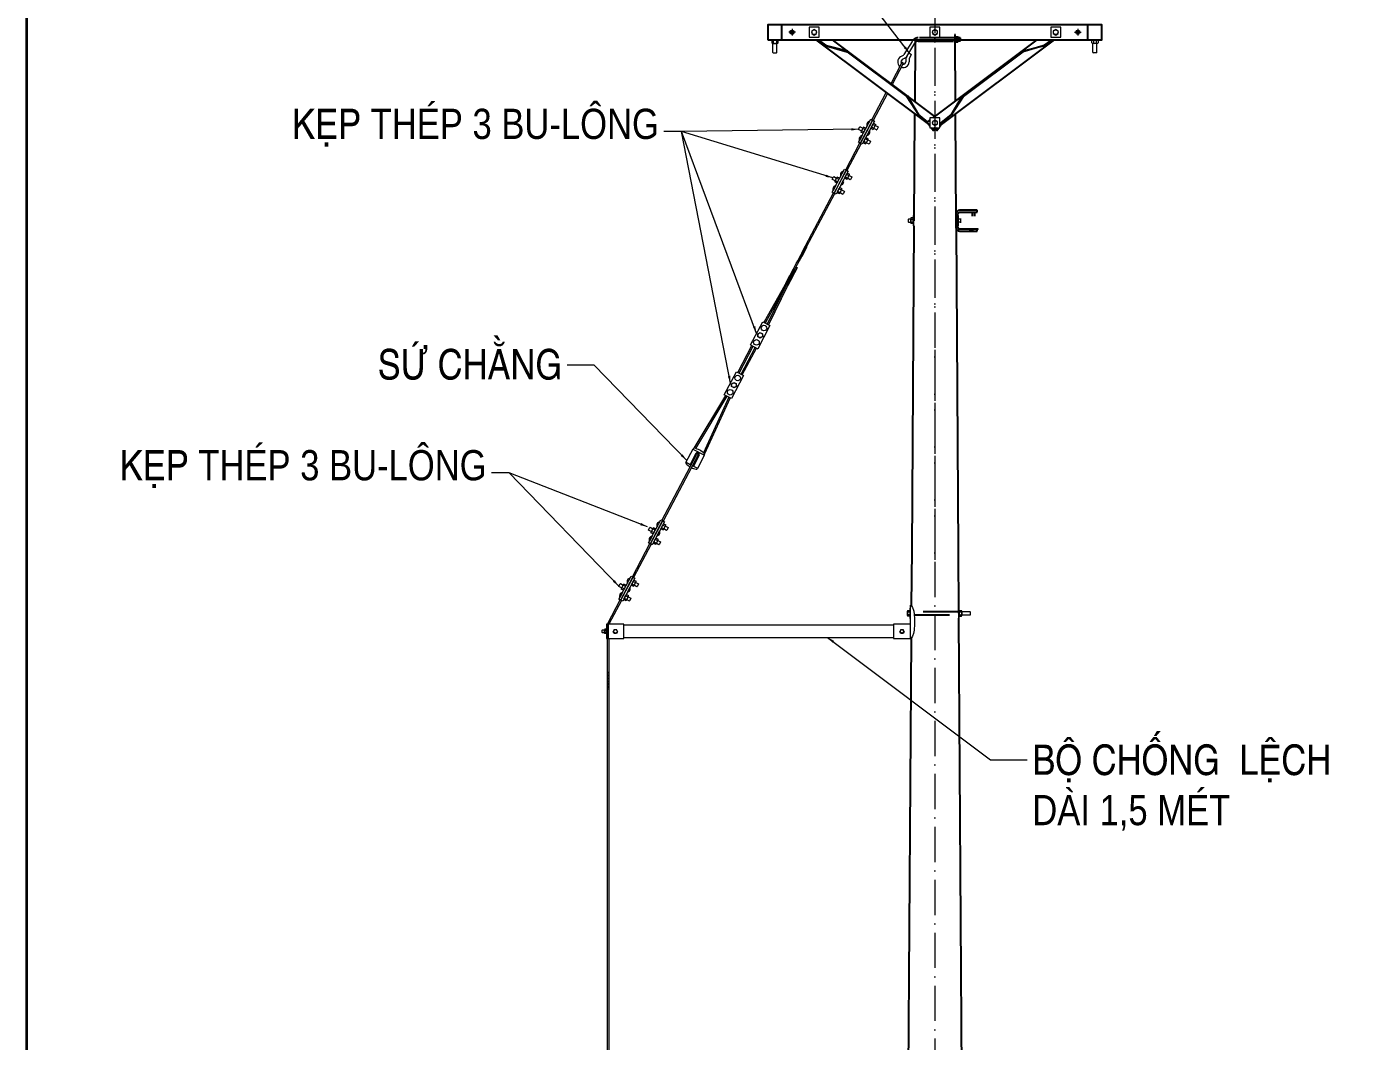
# Model space of a CAD drawing. Header units: millimetres. Extents: x -23083795 to 376618, y 113268 to 3804440.
# Drawn here: x 290304 to 293032, y 125407 to 127477 of the extents above; entities that cross this region are included whole.
import ezdxf

# ---------------------------------------------------------------- set-up
doc = ezdxf.new("R2010")
doc.units = ezdxf.units.MM
doc.header["$LTSCALE"] = 6
doc.linetypes.add('ACAD_ISO02W100', pattern=[15, 12, -3])
doc.linetypes.add('ACAD_ISO10W100', pattern=[18, 12, -3, 0, -3])
for name, color, linetype, lineweight in [('Duongkhuat1', 3, 'ACAD_ISO02W100', 25), ('Netcoban', 4, 'Continuous', 25), ('netlonkhungten', 32, 'Continuous', 35), ('Nettim', 1, 'ACAD_ISO10W100', 5), ('Netvua', 3, 'Continuous', 20)]:
    doc.layers.add(name, color=color, linetype=linetype, lineweight=lineweight)
doc.styles.get("Standard").update_dxf_attribs({"font": 'VHELVCN_1.TTF', "height": 60})
doc.dimstyles.new('ISO-15', dxfattribs={"dimtxt": 2.5, "dimasz": 15, "dimexe": 15, "dimexo": 15, "dimgap": 10, "dimtad": 1, "dimtoh": 1, "dimdec": 0, "dimlfac": 0.5, "dimrnd": 1, "dimtxsty": 'Standard', "dimcen": 25, "dimclrd": 7, "dimclre": 7, "dimadec": 0, "dimazin": 0, "dimtfac": 1, "dimtdec": 0, "dimtmove": 0, "dimatfit": 3, "dimfxl": 1, "dimlwd": 0, "dimlwe": 0, "dimarcsym": 0})

msp = doc.modelspace()

# ---------------------------------------------------------------- linework, layer by layer
at = {"layer": 'Duongkhuat1'}
for p, q in [((292197.95216, 127453.89882), (292123.45236, 127453.89882)), ((292123.45236, 127447.32585), (292197.95216, 127447.32585)), ((292197.95216, 127460.88259), (292197.95216, 127449.99612)), ((292198.97918, 127460.88259), (292197.95216, 127460.88259)), ((292198.97918, 127449.99612), (292198.97918, 127460.88259)), ((292198.97918, 127454.8816), (292198.97918, 127451.1083)), ((292199.41935, 127456.30469), (292204.23756, 127456.30469)), ((292199.41935, 127453.45851), (292204.23756, 127453.45851)), ((292204.67772, 127454.8816), (292204.67772, 127449.99612)), ((292208.97776, 127453.89882), (292204.67772, 127453.89882)), ((292208.97776, 127453.89882), (292209.38857, 127453.48801)), ((292209.38857, 127449.99612), (292209.38857, 127453.48801)), ((292205.73564, 126283.08918), (292114.23095, 126283.08918)), ((292115.20038, 126276.51621), (292205.77946, 126276.51621))]:
    msp.add_line(p, q, dxfattribs=at)
for centre, radius, start, end in [((292123.45236, 127439.10964), 14.78917, 90, 132.59881289), ((292123.45236, 127439.10964), 8.21621, 90, 142.29504977), ((292201.49975, 127454.8816), 2.52057, 145.62619043, 214.37380957), ((292208.40122, 127450.61233), 9.42204, 162.41763101, 183.74990611), ((292202.15715, 127454.8816), 2.52057, 325.62619043, 34.37380957), ((292195.25568, 127450.61233), 9.42204, 356.25009389, 17.58236899)]:
    msp.add_arc(centre, radius, start, end, dxfattribs=at)
at = {"layer": 'Netcoban'}
for p, q in [((291845.25773, 127449.99612), (291845.25773, 127480.8069)), ((292469.68954, 127449.99612), (292469.68954, 127480.8069)), ((291919.14272, 127449.99612), (291936.46265, 127437.74695)), ((292116.99101, 127449.99612), (292116.15347, 127324.36478)), ((292197.95626, 127449.99612), (292198.79381, 127324.36478)), ((292395.80456, 127449.99612), (292378.48462, 127437.74695)), ((292115.98315, 127298.81687), (292114.53026, 127080.88297)), ((292142.65545, 127282.26101), (292123.7922, 127297.2498)), ((292167.7439, 127278.64722), (292191.15508, 127297.2498)), ((292198.96413, 127298.81687), (292200.41702, 127080.88297)), ((292152.54391, 127266.56927), (292157.19692, 127270.26657)), ((292162.40336, 127266.56927), (292159.27827, 127269.05248)), ((292200.41702, 127094.85053), (292200.41702, 127066.91542)), ((292204.52512, 127066.91542), (292204.52512, 127094.85053)), ((292243.55211, 127102.24511), (292207.81161, 127102.24511)), ((292207.81161, 127098.13701), (292243.55211, 127098.13701)), ((292243.55211, 127098.13701), (292243.55211, 127102.24511)), ((292243.55211, 127098.13701), (292243.55211, 127099.36944)), ((292114.46179, 127070.61271), (292110.04475, 126408.05701)), ((292200.51827, 127065.69595), (292204.90253, 126408.05701)), ((292243.55211, 127063.62894), (292207.81161, 127063.62894)), ((292207.81161, 127059.52083), (292243.55211, 127059.52083)), ((292227.1197, 127064.03975), (292227.1197, 127065.00263)), ((292227.53051, 127063.62894), (292236.15752, 127063.62894)), ((292244.78454, 127063.62894), (292236.15752, 127063.62894)), ((292243.55211, 127063.62894), (292243.55211, 127062.3965)), ((292243.55211, 127059.52083), (292243.55211, 127063.62894)), ((292245.19535, 127064.03975), (292245.19535, 127065.00263)), ((292110.04475, 126408.05701), (292109.29555, 126295.67608)), ((292204.90253, 126408.05701), (292205.75755, 126279.80269)), ((292205.82413, 126269.81653), (292229.36546, 122738.61704)), ((292108.85079, 126228.96234), (292085.58182, 122738.61704))]:
    msp.add_line(p, q, dxfattribs=at)
msp.add_lwpolyline([(291816.50101, 127449.99612), (292498.44627, 127449.99612), (292498.44627, 127480.8069), (291816.50101, 127480.8069)], close=True, dxfattribs=at)
for points in [[(291914.41082, 127449.99612), (292144.26902, 127277.60247)], [(292157.47364, 127293.37465), (291948.64502, 127449.99612)], [(292154.05022, 127290.80709), (292366.30226, 127449.99612)], [(292400.53646, 127449.99612), (292167.7439, 127275.4017)], [(291979.59274, 127426.78533), (291936.46265, 127437.74695), (291978.3603, 127425.14209), (292099.96018, 127333.94218), (292123.7922, 127297.2498), (292101.19261, 127335.58542)], [(292335.35454, 127426.78533), (292378.48462, 127437.74695), (292336.58697, 127425.14209), (292214.98709, 127333.94218), (292191.15508, 127297.2498), (292213.75466, 127335.58542)], [(292147.20338, 127273.68999), (292141.45203, 127281.35845), (292147.20338, 127285.67196)], [(292167.7439, 127273.68999), (292170.67826, 127277.60247)], [(292160.89706, 127270.26657), (292153.77635, 127264.92603), (292149.77094, 127270.26657)], [(292157.47364, 127267.699), (292161.17093, 127264.92603), (292165.17633, 127270.26657)], [(292233.69266, 127098.13701), (292233.69266, 127090.34711)], [(292238.62239, 127090.34711), (292238.62239, 127098.13701)]]:
    msp.add_lwpolyline(points, dxfattribs=at)
for centre in [(291865.79825, 127465.40151), (292449.14902, 127465.40151)]:
    msp.add_circle(centre, 3.69729, dxfattribs=at)
for centre, radius, start, end in [((292207.81161, 127094.85053), 7.39459, 90, 180), ((292207.81161, 127094.85053), 3.28648, 90, 180), ((292207.81161, 127066.91542), 7.39459, 180, 270), ((292207.81161, 127066.91542), 3.28648, 180, 270), ((292227.53051, 127064.03975), 0.41081, 180, 270), ((292244.78454, 127064.03975), 0.41081, 270, 0)]:
    msp.add_arc(centre, radius, start, end, dxfattribs=at)
at = {"layer": 'netlonkhungten'}
msp.add_lwpolyline([(290303.95978, 128659.81248), (310150.10347, 128659.81248), (310150.10347, 114283.45961), (290303.95978, 114283.45961)], close=True, dxfattribs=at)
at = {"layer": 'Nettim'}
for p, q in [((292157.47364, 127866.2148), (292157.47364, 126366.98183)), ((292157.47364, 127752.13783), (292157.47364, 126842.2895)), ((291865.79825, 127472.20923), (291865.79825, 127458.59379)), ((292449.14902, 127472.20923), (292449.14902, 127458.59379)), ((291872.60597, 127465.40151), (291858.99054, 127465.40151)), ((292442.3413, 127465.40151), (292455.95674, 127465.40151)), ((292157.47364, 126817.23006), (292157.47364, 122523.89286))]:
    msp.add_line(p, q, dxfattribs=at)
at = {"layer": 'Netvua'}
for p, q in [((291824.5163, 127448.35288), (291824.5163, 127443.42315)), ((291826.10707, 127449.1745), (291835.65168, 127449.1745)), ((291826.10707, 127442.60153), (291835.65168, 127442.60153)), ((291826.77127, 127424.11506), (291826.77127, 127442.60153)), ((291827.69783, 127443.42315), (291827.69783, 127448.35288)), ((291834.06091, 127448.35288), (291834.06091, 127443.42315)), ((291834.98747, 127424.11506), (291834.98747, 127442.60153)), ((291837.24244, 127443.42315), (291837.24244, 127448.35288)), ((292110.80453, 127446.77463), (292094.34529, 127419.61559)), ((292099.96655, 127416.20893), (292116.42579, 127443.36797)), ((292197.95216, 127449.99612), (292197.95216, 127440.34207)), ((292197.95216, 127440.34207), (292198.97918, 127440.34207)), ((292198.97918, 127449.99612), (292198.97918, 127446.34307)), ((292198.97918, 127440.34207), (292198.97918, 127449.99612)), ((292199.41935, 127447.76615), (292204.23756, 127447.76615)), ((292199.41935, 127444.91998), (292204.23756, 127444.91998)), ((292204.67772, 127449.99612), (292204.67772, 127446.34307)), ((292204.67772, 127447.32585), (292208.97776, 127447.32585)), ((292208.97776, 127447.32585), (292209.38857, 127447.73666)), ((292209.38857, 127447.73666), (292209.38857, 127449.99612)), ((292477.70483, 127443.42315), (292477.70483, 127448.35288)), ((292488.84021, 127449.1745), (292479.2956, 127449.1745)), ((292488.84021, 127442.60153), (292479.2956, 127442.60153)), ((292479.9598, 127424.11506), (292479.9598, 127442.60153)), ((292480.88637, 127448.35288), (292480.88637, 127443.42315)), ((292487.24944, 127443.42315), (292487.24944, 127448.35288)), ((292488.17601, 127424.11506), (292488.17601, 127442.60153)), ((292490.43098, 127448.35288), (292490.43098, 127443.42315)), ((291826.77127, 127424.11506), (291827.59289, 127423.29344)), ((291827.59289, 127423.29344), (291834.16585, 127423.29344)), ((291834.98747, 127424.11506), (291834.16585, 127423.29344)), ((292092.81001, 127418.1442), (292087.52298, 127415.2397)), ((292095.97484, 127412.38332), (292090.6878, 127409.47881)), ((292099.96655, 127416.20893), (292104.22487, 127423.2355)), ((292104.12139, 127423.06474), (292109.74265, 127419.65808)), ((292105.5878, 127412.80227), (292109.74265, 127419.65808)), ((292479.9598, 127424.11506), (292480.78142, 127423.29344)), ((292487.35439, 127423.29344), (292480.78142, 127423.29344)), ((292488.17601, 127424.11506), (292487.35439, 127423.29344)), ((292067.91389, 127360.54446), (292090.13361, 127402.75301)), ((292092.67823, 127401.41345), (292070.24379, 127358.79704)), ((292098.42243, 127410.9), (292098.29429, 127404.86904)), ((292104.99391, 127410.76037), (292104.86577, 127404.72941)), ((292029.03416, 127286.68859), (292058.2235, 127342.13661)), ((292060.5534, 127340.38918), (292031.57878, 127285.34904)), ((292001.52349, 127240.81758), (292026.40096, 127288.07478)), ((292030.03613, 127286.16113), (292005.15866, 127238.90393)), ((292005.68593, 127238.62636), (292030.5634, 127285.88356)), ((292034.19857, 127283.96991), (292009.3211, 127236.71271)), ((292026.40096, 127288.07478), (292030.03613, 127286.16113)), ((292027.32285, 127270.90881), (292031.3003, 127278.46437)), ((292030.5634, 127285.88356), (292034.19857, 127283.96991)), ((292031.02688, 127277.00007), (292035.29041, 127274.75563)), ((292032.3527, 127279.51859), (292036.61623, 127277.27415)), ((292032.36536, 127268.2543), (292036.34281, 127275.80985)), ((292035.885, 127274.94021), (292041.38449, 127272.04513)), ((292001.57827, 127267.37867), (292004.25738, 127272.4679)), ((292001.75042, 127266.82379), (292001.57827, 127267.37867)), ((292007.2499, 127263.92871), (292001.75042, 127266.82379)), ((292008.78433, 127254.61024), (292003.48106, 127244.53617)), ((292004.81226, 127272.64006), (292004.25738, 127272.4679)), ((292004.81226, 127272.64006), (292010.31175, 127269.74498)), ((292010.78221, 127259.35033), (292006.51868, 127261.59477)), ((292010.76955, 127270.61462), (292006.7921, 127263.05906)), ((292012.10803, 127261.86885), (292007.8445, 127264.11329)), ((292014.75966, 127266.90589), (292010.49613, 127269.15032)), ((292016.08548, 127269.42441), (292011.82195, 127271.66884)), ((292015.81206, 127267.96011), (292011.83461, 127260.40455)), ((292011.94157, 127241.69056), (292015.91902, 127249.24612)), ((292015.6456, 127247.78182), (292019.90913, 127245.53738)), ((292016.97142, 127250.30034), (292021.23495, 127248.0559)), ((292018.9693, 127255.04042), (292024.27257, 127265.1145)), ((292027.04943, 127269.44451), (292031.31296, 127267.20008)), ((292028.37525, 127271.96303), (292032.63878, 127269.71859)), ((292038.32264, 127266.22886), (292032.82316, 127269.12394)), ((292038.32264, 127266.22886), (292038.87753, 127266.40101)), ((292041.55664, 127271.49025), (292038.87753, 127266.40101)), ((292041.38449, 127272.04513), (292041.55664, 127271.49025)), ((291975.44521, 127184.90738), (292004.14999, 127239.43492)), ((292006.6946, 127238.09536), (291977.98983, 127183.56782)), ((292005.15866, 127238.90393), (292001.52349, 127240.81758)), ((292009.3211, 127236.71271), (292005.68593, 127238.62636)), ((292011.66815, 127240.22626), (292015.93168, 127237.98182)), ((292012.99397, 127242.74478), (292017.2575, 127240.50034)), ((292016.98408, 127239.03605), (292020.96153, 127246.5916)), ((292022.94137, 127237.01061), (292017.44188, 127239.90569)), ((292020.50372, 127245.72196), (292026.00321, 127242.82688)), ((292022.94137, 127237.01061), (292023.49625, 127237.18276)), ((292026.17536, 127242.272), (292023.49625, 127237.18276)), ((292026.00321, 127242.82688), (292026.17536, 127242.272)), ((291947.94125, 127139.03284), (291972.81872, 127186.29004)), ((291947.99602, 127165.59393), (291950.67514, 127170.68316)), ((291951.23002, 127170.85532), (291950.67514, 127170.68316)), ((291951.23002, 127170.85532), (291956.7295, 127167.96024)), ((291976.45389, 127184.37639), (291951.57642, 127137.11918)), ((291952.10368, 127136.84162), (291976.98115, 127184.09882)), ((291957.18731, 127168.82988), (291953.20986, 127161.27432)), ((291980.61632, 127182.18517), (291955.73885, 127134.92797)), ((291961.17741, 127165.12115), (291956.91389, 127167.36558)), ((291962.50323, 127167.63967), (291958.2397, 127169.8841)), ((291962.22981, 127166.17537), (291958.25236, 127158.61981)), ((291972.81872, 127186.29004), (291976.45389, 127184.37639)), ((291973.46719, 127167.65977), (291977.73071, 127165.41533)), ((291973.74061, 127169.12407), (291977.71806, 127176.67963)), ((291974.793, 127170.17829), (291979.05653, 127167.93385)), ((291976.98115, 127184.09882), (291980.61632, 127182.18517)), ((291977.44464, 127175.21533), (291981.70816, 127172.97089)), ((291978.77045, 127177.73385), (291983.03398, 127175.48941)), ((291978.78311, 127166.46956), (291982.76056, 127174.02511)), ((291984.7404, 127164.44412), (291979.24092, 127167.3392)), ((291982.30276, 127173.15547), (291987.80224, 127170.26039)), ((291987.97439, 127169.70551), (291985.29528, 127164.61627)), ((291987.80224, 127170.26039), (291987.97439, 127169.70551)), ((291951.57642, 127137.11918), (291947.94125, 127139.03284)), ((291948.16818, 127165.03904), (291947.99602, 127165.59393)), ((291953.66766, 127162.14397), (291948.16818, 127165.03904)), ((291955.20208, 127152.8255), (291949.89882, 127142.75143)), ((291957.19996, 127157.56559), (291952.93644, 127159.81003)), ((291958.52578, 127160.08411), (291954.26225, 127162.32855)), ((291958.35933, 127139.90582), (291962.33678, 127147.46137)), ((291959.41173, 127140.96004), (291963.67525, 127138.7156)), ((291962.06336, 127145.99708), (291966.32688, 127143.75264)), ((291963.38918, 127148.5156), (291967.6527, 127146.27116)), ((291963.40183, 127137.2513), (291967.37928, 127144.80686)), ((291965.38706, 127153.25568), (291970.69032, 127163.32976)), ((291966.92148, 127143.93722), (291972.42096, 127141.04214)), ((291972.59312, 127140.48726), (291969.914, 127135.39802)), ((291972.42096, 127141.04214), (291972.59312, 127140.48726)), ((291984.7404, 127164.44412), (291985.29528, 127164.61627)), ((291893.51885, 127029.25958), (291950.57624, 127137.64571)), ((291895.71201, 127027.2507), (291953.12155, 127136.30578)), ((291955.73885, 127134.92797), (291952.10368, 127136.84162)), ((291958.08591, 127138.44152), (291962.34943, 127136.19708)), ((291963.85964, 127138.12095), (291969.35912, 127135.22587)), ((291969.35912, 127135.22587), (291969.914, 127135.39802)), ((292103.71225, 127084.16946), (292103.05495, 127083.51216)), ((292108.03945, 127076.61371), (292108.03945, 127085.15224)), ((292112.88702, 127086.57533), (292108.45026, 127086.57533)), ((292113.29783, 127076.61371), (292113.29783, 127085.15224)), ((292210.27647, 127076.61371), (292210.27647, 127085.15224)), ((292103.71225, 127077.59649), (292103.05495, 127078.25379)), ((292108.45026, 127083.72915), (292112.88702, 127083.72915)), ((292108.45026, 127078.03679), (292112.88702, 127078.03679)), ((292108.45026, 127078.03679), (292108.45026, 127078.03679)), ((292112.88702, 127075.19062), (292108.45026, 127075.19062)), ((292209.86566, 127083.72915), (292205.75755, 127083.72915)), ((292209.86566, 127078.03679), (292205.75755, 127078.03679)), ((292209.86566, 127078.03679), (292209.86566, 127078.03679)), ((291879.16646, 127001.99581), (291880.41046, 127004.35891)), ((291880.38765, 127004.38), (291882.53873, 127002.39062)), ((291880.6017, 127004.72219), (291881.8457, 127007.08529)), ((291880.66658, 127004.6816), (291882.81766, 127002.69222)), ((291882.60362, 127002.35003), (291881.35962, 126999.98693)), ((291881.82289, 127007.10638), (291883.97397, 127005.117)), ((291882.03694, 127007.44856), (291883.28093, 127009.81166)), ((291882.10182, 127007.40798), (291884.2529, 127005.4186)), ((291884.03886, 127005.07641), (291882.79486, 127002.71331)), ((291883.25813, 127009.83275), (291885.40921, 127007.84337)), ((291883.47217, 127010.17494), (291884.71617, 127012.53804)), ((291883.53706, 127010.13435), (291885.68814, 127008.14498)), ((291885.47409, 127007.80279), (291884.2301, 127005.43969)), ((291884.69337, 127012.55913), (291886.84445, 127010.56975)), ((291884.90741, 127012.90132), (291886.15141, 127015.26442)), ((291884.9723, 127012.86073), (291887.12338, 127010.87135)), ((291886.90933, 127010.52916), (291885.66533, 127008.16607)), ((291886.12861, 127015.28551), (291888.27969, 127013.29613)), ((291886.34265, 127015.6277), (291887.58665, 127017.99079)), ((291886.40754, 127015.58711), (291888.55862, 127013.59773)), ((291888.34457, 127013.25554), (291887.10057, 127010.89244)), ((291887.56385, 127018.01188), (291889.71492, 127016.0225)), ((291887.77789, 127018.35407), (291889.02189, 127020.71717)), ((291887.84278, 127018.31349), (291889.99385, 127016.32411)), ((291889.77981, 127015.98192), (291888.53581, 127013.61882)), ((291888.99909, 127020.73826), (291891.15016, 127018.74888)), ((291889.21313, 127021.08045), (291890.45713, 127023.44355)), ((291889.27801, 127021.03986), (291891.42909, 127019.05048)), ((291891.21505, 127018.70829), (291889.97105, 127016.3452)), ((291890.43432, 127023.46464), (291892.5854, 127021.47526)), ((291890.64837, 127023.80683), (291891.89237, 127026.16992)), ((291890.71325, 127023.76624), (291892.86433, 127021.77686)), ((291892.65029, 127021.43467), (291891.40629, 127019.07157)), ((291891.86956, 127026.19101), (291894.02064, 127024.20164)), ((291892.08361, 127026.5332), (291893.32761, 127028.8963)), ((291892.08361, 127026.5332), (291893.32761, 127028.8963)), ((291892.14849, 127026.49262), (291894.29957, 127024.50324)), ((291894.08553, 127024.16105), (291892.84153, 127021.79795)), ((291893.3048, 127028.91739), (291895.45588, 127026.92801)), ((291893.58373, 127029.21899), (291895.73481, 127027.22961)), ((291895.52077, 127026.88743), (291894.27677, 127024.52433)), ((291864.59856, 126974.32266), (291865.84256, 126976.68575)), ((291865.81975, 126976.70684), (291870.17311, 126972.68074)), ((291866.0338, 126977.04903), (291867.2778, 126979.41213)), ((291866.09868, 126977.00845), (291870.45204, 126972.98234)), ((291867.25499, 126979.43322), (291871.60835, 126975.40711)), ((291867.46904, 126979.77541), (291868.71304, 126982.13851)), ((291867.53392, 126979.73482), (291871.88728, 126975.70871)), ((291868.23426, 126975.03341), (291869.47138, 126977.38344)), ((291868.69023, 126982.1596), (291873.04359, 126978.13349)), ((291868.90428, 126982.50179), (291874.5804, 126993.28415)), ((291868.96916, 126982.4612), (291873.32252, 126978.43509)), ((291869.6695, 126977.75978), (291870.90662, 126980.10982)), ((291870.41781, 126973.014), (291871.65504, 126975.36423)), ((291871.10473, 126980.48616), (291877.13697, 126991.94499)), ((291871.85305, 126975.74037), (291873.09027, 126978.0906)), ((291873.28829, 126978.46675), (291876.50347, 126984.57431)), ((291874.5804, 126993.28415), (291877.53998, 126998.90615)), ((291877.13697, 126991.94499), (291879.74225, 126996.89397)), ((291877.51718, 126998.92724), (291879.66825, 126996.93787)), ((291877.73122, 126999.26943), (291878.97522, 127001.63253)), ((291877.79611, 126999.22885), (291879.94718, 126997.23947)), ((291878.95241, 127001.65362), (291881.10349, 126999.66424)), ((291879.23134, 127001.95522), (291881.38242, 126999.96584)), ((291881.16838, 126999.62366), (291879.92438, 126997.26056)), ((291881.16838, 126999.62366), (291879.92438, 126997.26056)), ((291809.79082, 126875.176), (291851.69709, 126949.88954)), ((291812.22759, 126873.65431), (291854.88724, 126949.67944)), ((291816.35869, 126871.47958), (291854.88724, 126949.67944)), ((291852.34511, 126951.01769), (291852.93544, 126952.13909)), ((291852.90261, 126952.16945), (291857.25596, 126948.14334)), ((291853.11665, 126952.51164), (291854.36065, 126954.87474)), ((291853.18154, 126952.47105), (291857.53489, 126948.44494)), ((291854.33785, 126954.89583), (291858.6912, 126950.86972)), ((291854.55189, 126955.23802), (291855.79589, 126957.60112)), ((291854.61677, 126955.19743), (291858.97013, 126951.17132)), ((291854.88724, 126949.67944), (291855.11899, 126950.11967)), ((291854.88724, 126949.67944), (291855.11899, 126950.11967)), ((291855.31711, 126950.49601), (291856.55423, 126952.84605)), ((291855.77308, 126957.62221), (291860.12644, 126953.5961)), ((291855.98713, 126957.96439), (291857.23113, 126960.32749)), ((291856.05201, 126957.92381), (291860.40537, 126953.8977)), ((291856.75235, 126953.22239), (291857.98947, 126955.57243)), ((291857.07684, 126947.67152), (291857.30265, 126948.10046)), ((291857.20832, 126960.34858), (291861.56168, 126956.32247)), ((291857.42237, 126960.69077), (291858.66637, 126963.05387)), ((291857.42938, 126948.34119), (291858.01971, 126949.46259)), ((291857.48725, 126960.65018), (291861.84061, 126956.62407)), ((291857.50066, 126948.4766), (291858.73789, 126950.82684)), ((291858.18759, 126955.94877), (291859.42471, 126958.2988)), ((291858.64356, 126963.07496), (291862.99692, 126959.04885)), ((291858.85761, 126963.41715), (291860.1016, 126965.78025)), ((291858.92249, 126963.37656), (291863.27585, 126959.35045)), ((291858.9359, 126951.20298), (291860.17313, 126953.55321)), ((291859.62283, 126958.67514), (291860.85995, 126961.02518)), ((291860.0788, 126965.80134), (291864.43216, 126961.77523)), ((291860.29284, 126966.14352), (291861.53684, 126968.50662)), ((291860.35773, 126966.10294), (291864.71109, 126962.07683)), ((291860.37114, 126953.92936), (291861.60837, 126956.27959)), ((291861.05806, 126961.40152), (291862.29519, 126963.75156)), ((291861.51404, 126968.52771), (291865.8674, 126964.5016)), ((291861.72808, 126968.8699), (291862.97208, 126971.233)), ((291861.79297, 126968.82931), (291866.14633, 126964.80321)), ((291861.80638, 126956.65573), (291863.0436, 126959.00597)), ((291862.4933, 126964.1279), (291863.73043, 126966.47794)), ((291862.94928, 126971.25409), (291867.30263, 126967.22798)), ((291863.16332, 126971.59628), (291864.40732, 126973.95938)), ((291863.22821, 126971.55569), (291867.58156, 126967.52958)), ((291863.24162, 126959.38211), (291864.47884, 126961.73234)), ((291863.92854, 126966.85428), (291865.16566, 126969.20431)), ((291864.38452, 126973.98047), (291868.73787, 126969.95436)), ((291864.66345, 126974.28207), (291869.0168, 126970.25596)), ((291864.67685, 126962.10849), (291865.91408, 126964.45872)), ((291865.36378, 126969.58065), (291866.6009, 126971.93069)), ((291866.11209, 126964.83486), (291867.34932, 126967.1851)), ((291866.79902, 126972.30703), (291868.03614, 126974.65707)), ((291867.54733, 126967.56124), (291868.78456, 126969.91147)), ((291868.98257, 126970.28762), (291870.2198, 126972.63785)), ((291818.99241, 126870.33204), (291856.86613, 126947.16842)), ((291781.18879, 126827.32002), (291806.06627, 126874.57722)), ((291820.60694, 126866.92261), (291795.72947, 126819.66541)), ((291806.06627, 126874.57722), (291820.60694, 126866.92261)), ((291808.67964, 126873.20147), (291808.93206, 126873.68096)), ((291811.22177, 126871.86322), (291811.47419, 126872.34271)), ((291815.45143, 126869.63661), (291815.70385, 126870.11611)), ((291817.99357, 126868.29837), (291818.24599, 126868.77786)), ((291795.86083, 126849.77295), (291800.67573, 126852.80934)), ((291796.08297, 126844.08493), (291795.86083, 126849.77295)), ((291801.12001, 126841.4333), (291796.08297, 126844.08493)), ((291800.67573, 126852.80934), (291805.71277, 126850.1577)), ((291805.93491, 126844.46968), (291801.12001, 126841.4333)), ((291805.71277, 126850.1577), (291805.93491, 126844.46968)), ((291755.09739, 126771.41673), (291783.80217, 126825.94427)), ((291757.63953, 126770.07848), (291786.3443, 126824.60602)), ((291761.86919, 126767.85187), (291790.57396, 126822.37941)), ((291764.41132, 126766.51362), (291793.1161, 126821.04116)), ((291781.18879, 126827.32002), (291795.72947, 126819.66541)), ((291727.60655, 126725.53528), (291752.48402, 126772.79248)), ((291767.0247, 126765.13787), (291742.14723, 126717.88067)), ((291752.48402, 126772.79248), (291767.0247, 126765.13787)), ((291742.27859, 126747.98821), (291747.09349, 126751.0246)), ((291742.50072, 126742.30019), (291742.27859, 126747.98821)), ((291747.53776, 126739.64856), (291742.50072, 126742.30019)), ((291747.09349, 126751.0246), (291752.13052, 126748.37296)), ((291752.35266, 126742.68494), (291747.53776, 126739.64856)), ((291752.13052, 126748.37296), (291752.35266, 126742.68494)), ((291730.20825, 126724.16568), (291665.70125, 126616.44822)), ((291732.76206, 126722.82128), (291668.79733, 126615.95679)), ((291736.99172, 126720.59467), (291685.09842, 126607.37546)), ((291739.54553, 126719.25028), (291687.25599, 126605.10122)), ((291742.14723, 126717.88067), (291727.60655, 126725.53528)), ((291600.42691, 126469.39367), (291671.6795, 126604.74497)), ((291674.22411, 126603.40542), (291602.97153, 126468.05412)), ((291649.36413, 126587.48893), (291663.93441, 126615.16661)), ((291669.6494, 126605.73907), (291658.05485, 126583.65948)), ((291663.62509, 126614.57902), (291686.89017, 126602.33165)), ((291676.19271, 126602.2945), (291664.54818, 126580.24606)), ((291687.19949, 126602.91924), (291672.62921, 126575.24156)), ((291649.67345, 126588.07652), (291658.05685, 126583.66327)), ((291664.54818, 126580.24606), (291672.93854, 126575.82915)), ((291572.92294, 126423.51913), (291597.80041, 126470.77633)), ((291601.43558, 126468.86268), (291576.55811, 126421.60548)), ((291577.08538, 126421.32791), (291601.96285, 126468.58511)), ((291605.59802, 126466.67146), (291580.72055, 126419.41426)), ((291597.80041, 126470.77633), (291601.43558, 126468.86268)), ((291598.7223, 126453.61036), (291602.69975, 126461.16592)), ((291601.96285, 126468.58511), (291605.59802, 126466.67146)), ((291602.42633, 126459.70162), (291606.68986, 126457.45719)), ((291603.75215, 126462.22014), (291608.01568, 126459.9757)), ((291603.76481, 126450.95585), (291607.74226, 126458.51141)), ((291607.28445, 126457.64176), (291612.78394, 126454.74669)), ((291572.97772, 126450.08022), (291575.65683, 126455.16946)), ((291573.14987, 126449.52534), (291572.97772, 126450.08022)), ((291578.64935, 126446.63026), (291573.14987, 126449.52534)), ((291580.18378, 126437.3118), (291574.88051, 126427.23772)), ((291576.21171, 126455.34161), (291575.65683, 126455.16946)), ((291576.21171, 126455.34161), (291581.7112, 126452.44653)), ((291582.18166, 126442.05188), (291577.91813, 126444.29632)), ((291582.169, 126453.31618), (291578.19155, 126445.76062)), ((291583.50748, 126444.5704), (291579.24395, 126446.81484)), ((291586.15911, 126449.60744), (291581.89558, 126451.85188)), ((291587.48493, 126452.12596), (291583.2214, 126454.3704)), ((291587.21151, 126450.66166), (291583.23406, 126443.10611)), ((291583.34102, 126424.39211), (291587.31847, 126431.94767)), ((291587.04505, 126430.48337), (291591.30858, 126428.23893)), ((291588.37087, 126433.00189), (291592.6344, 126430.75745)), ((291590.36875, 126437.74198), (291595.67202, 126447.81605)), ((291598.44888, 126452.14606), (291602.71241, 126449.90163)), ((291599.7747, 126454.66458), (291604.03823, 126452.42015)), ((291609.7221, 126448.93042), (291604.22261, 126451.82549)), ((291609.7221, 126448.93042), (291610.27698, 126449.10257)), ((291612.95609, 126454.1918), (291610.27698, 126449.10257)), ((291612.78394, 126454.74669), (291612.95609, 126454.1918)), ((291539.92289, 126354.46096), (291575.54933, 126422.13653)), ((291578.09395, 126420.79697), (291542.4675, 126353.1214)), ((291576.55811, 126421.60548), (291572.92294, 126423.51913)), ((291580.72055, 126419.41426), (291577.08538, 126421.32791)), ((291583.0676, 126422.92781), (291587.33113, 126420.68338)), ((291584.39342, 126425.44633), (291588.65695, 126423.2019)), ((291588.38353, 126421.7376), (291592.36098, 126429.29316)), ((291594.34082, 126419.71216), (291588.84133, 126422.60724)), ((291591.90318, 126428.42351), (291597.40266, 126425.52843)), ((291594.34082, 126419.71216), (291594.8957, 126419.88432)), ((291597.57481, 126424.97355), (291594.8957, 126419.88432)), ((291597.40266, 126425.52843), (291597.57481, 126424.97355)), ((291512.41918, 126308.58628), (291537.29665, 126355.84348)), ((291540.93182, 126353.92983), (291516.05435, 126306.67263)), ((291516.58161, 126306.39506), (291541.45908, 126353.65226)), ((291545.09425, 126351.73861), (291520.21678, 126304.48141)), ((291537.29665, 126355.84348), (291540.93182, 126353.92983)), ((291541.45908, 126353.65226), (291545.09425, 126351.73861)), ((291512.47395, 126335.14737), (291515.15307, 126340.23661)), ((291512.64611, 126334.59249), (291512.47395, 126335.14737)), ((291518.14559, 126331.69741), (291512.64611, 126334.59249)), ((291519.68001, 126322.37895), (291514.37675, 126312.30487)), ((291515.70795, 126340.40876), (291515.15307, 126340.23661)), ((291515.70795, 126340.40876), (291521.20743, 126337.51368)), ((291521.67789, 126327.11903), (291517.41437, 126329.36347)), ((291521.66524, 126338.38333), (291517.68779, 126330.82777)), ((291523.00371, 126329.63755), (291518.74018, 126331.88199)), ((291525.65534, 126334.67459), (291521.39182, 126336.91903)), ((291526.98116, 126337.19311), (291522.71763, 126339.43755)), ((291526.70774, 126335.72881), (291522.73029, 126328.17326)), ((291529.86499, 126322.80913), (291535.16825, 126332.8832)), ((291537.94512, 126337.21321), (291542.20864, 126334.96878)), ((291538.21854, 126338.67751), (291542.19599, 126346.23307)), ((291539.27093, 126339.73173), (291543.53446, 126337.4873)), ((291541.92257, 126344.76877), (291546.18609, 126342.52434)), ((291543.24838, 126347.28729), (291547.51191, 126345.04286)), ((291543.26104, 126336.023), (291547.23849, 126343.57856)), ((291549.21833, 126333.99757), (291543.71885, 126336.89264)), ((291546.78069, 126342.70891), (291552.28017, 126339.81384)), ((291549.21833, 126333.99757), (291549.77321, 126334.16972)), ((291552.45232, 126339.25895), (291549.77321, 126334.16972)), ((291552.28017, 126339.81384), (291552.45232, 126339.25895)), ((291489.63821, 126258.94079), (291515.04531, 126307.20381)), ((291517.58993, 126305.86426), (291492.18282, 126257.60123)), ((291516.05435, 126306.67263), (291512.41918, 126308.58628)), ((291520.21678, 126304.48141), (291516.58161, 126306.39506)), ((291522.56384, 126307.99496), (291526.82736, 126305.75053)), ((291522.83726, 126309.45926), (291526.81471, 126317.01482)), ((291523.88966, 126310.51348), (291528.15318, 126308.26905)), ((291526.54129, 126315.55052), (291530.80481, 126313.30608)), ((291527.86711, 126318.06904), (291532.13063, 126315.8246)), ((291527.87976, 126306.80475), (291531.85721, 126314.36031)), ((291533.83705, 126304.77931), (291528.33757, 126307.67439)), ((291531.39941, 126313.49066), (291536.89889, 126310.59559)), ((291533.83705, 126304.77931), (291534.39193, 126304.95147)), ((291537.07105, 126310.0407), (291534.39193, 126304.95147)), ((291536.89889, 126310.59559), (291537.07105, 126310.0407)), ((292107.61586, 126228.58808), (292107.61586, 126296.37179)), ((292101.33046, 126275.53343), (292101.33046, 126284.07196)), ((292101.77063, 126285.49505), (292106.58884, 126285.49505)), ((292101.77063, 126282.64887), (292106.58884, 126282.64887)), ((292106.58884, 126282.64887), (292101.77063, 126282.64887)), ((292101.77063, 126276.95651), (292106.58884, 126276.95651)), ((292106.58884, 126276.95651), (292101.77063, 126276.95651)), ((292106.58884, 126274.11034), (292101.77063, 126274.11034)), ((292107.61586, 126290.07295), (292106.58884, 126290.07295)), ((292106.58884, 126290.07295), (292106.58884, 126269.53243)), ((292106.58884, 126285.49505), (292106.58884, 126282.64887)), ((292106.58884, 126276.95651), (292106.58884, 126274.11034)), ((292106.58884, 126269.53243), (292107.61586, 126269.53243)), ((292107.61586, 126269.53243), (292107.61586, 126290.07295)), ((292205.75755, 126290.35705), (292205.75755, 126269.81653)), ((292206.78458, 126290.35705), (292205.75755, 126290.35705)), ((292205.75755, 126269.81653), (292206.78458, 126269.81653)), ((292206.78458, 126269.81653), (292206.78458, 126290.35705)), ((292207.22474, 126285.49505), (292212.04295, 126285.49505)), ((292207.22474, 126282.64887), (292212.04295, 126282.64887)), ((292207.22474, 126276.95651), (292212.04295, 126276.95651)), ((292207.22474, 126274.11034), (292212.04295, 126274.11034)), ((292212.48312, 126284.07196), (292212.48312, 126275.53343)), ((292229.42114, 126283.08918), (292212.48312, 126283.08918)), ((292212.48312, 126276.51621), (292229.42114, 126276.51621)), ((292229.42114, 126283.08918), (292229.83196, 126282.67837)), ((292229.42114, 126276.51621), (292229.83196, 126276.92702)), ((292229.83196, 126276.92702), (292229.83196, 126282.67837)), ((291478.02338, 126245.43131), (291477.5304, 126244.93834)), ((291477.5304, 126244.93834), (291477.5304, 126240.99455)), ((291478.02337, 126240.50158), (291477.5304, 126240.99456)), ((291478.02337, 126240.50158), (291483.21878, 126240.50158)), ((291483.21878, 126245.43131), (291478.02338, 126245.43131)), ((291483.21878, 126239.58661), (291483.21878, 126246.34628)), ((291483.21878, 126240.50158), (291483.21878, 126245.43131)), ((291486.79063, 126247.47289), (291483.54964, 126247.47289)), ((291483.54964, 126245.21967), (291486.79063, 126245.21967)), ((291483.54964, 126245.21967), (291486.79063, 126245.21967)), ((291483.54964, 126245.21967), (291486.79063, 126245.21967)), ((291483.54964, 126240.71322), (291486.79063, 126240.71322)), ((291483.54964, 126240.71322), (291486.79063, 126240.71322)), ((291486.79063, 126240.71322), (291483.54964, 126240.71322)), ((291486.79063, 126238.45999), (291483.54964, 126238.45999)), ((291486.79063, 126238.45999), (291483.54964, 126238.45999)), ((291487.08237, 126257.34481), (291487.08237, 126228.58808)), ((291522.62185, 126257.34481), (291487.09502, 126257.34481)), ((291487.09502, 126257.34481), (291487.09502, 126228.58808)), ((291487.12148, 126239.58661), (291487.12148, 126246.34628)), ((291488.72561, 126228.58808), (291488.72561, 126257.34481)), ((291489.71791, 126257.34481), (291489.71791, 126228.58808)), ((291491.36115, 126228.58808), (291491.36115, 126257.34481)), ((291503.11459, 126246.86914), (291500.86137, 126242.96644)), ((291503.11459, 126239.06374), (291500.86137, 126242.96644)), ((291503.11459, 126246.86914), (291507.62104, 126246.86914)), ((291503.11459, 126239.06374), (291507.62104, 126239.06374)), ((291509.87426, 126242.96644), (291507.62104, 126246.86914)), ((291509.87426, 126242.96644), (291507.62104, 126239.06374)), ((291522.62185, 126228.58808), (291522.62185, 126257.34481)), ((292073.10779, 126255.29075), (291522.62185, 126255.29075)), ((292073.10779, 126257.34481), (292073.10779, 126228.58808)), ((292107.61586, 126257.34481), (292073.10779, 126257.34481)), ((292088.1086, 126246.86914), (292085.85538, 126242.96644)), ((292088.1086, 126239.06374), (292085.85538, 126242.96644)), ((292088.1086, 126246.86914), (292092.61505, 126246.86914)), ((292088.1086, 126239.06374), (292092.61505, 126239.06374)), ((292094.86827, 126242.96644), (292092.61505, 126246.86914)), ((292094.86827, 126242.96644), (292092.61505, 126239.06374)), ((292107.61586, 126228.58808), (292107.61586, 126257.34481)), ((291487.09502, 126228.58808), (291522.62185, 126228.58808)), ((291489.11796, 126160.32507), (291489.11797, 126228.58808)), ((291491.99364, 126228.58808), (291491.99363, 126159.56959)), ((291522.62185, 126230.64213), (292073.10779, 126230.64213)), ((292073.10779, 126228.58808), (292107.61586, 126228.58808)), ((291489.0887, 126159.92265), (291491.91884, 126159.16432)), ((291489.08871, 126156.84157), (291491.91885, 126156.08325)), ((291489.11871, 126157.24408), (291489.1187, 126159.91461)), ((291489.11871, 126157.24408), (291489.1187, 126159.91461)), ((291489.11872, 126154.163), (291489.11871, 126156.83354)), ((291489.19503, 126160.31947), (291492.02517, 126159.56114)), ((291489.19503, 126157.23839), (291492.02517, 126156.48006)), ((291491.99516, 126159.15864), (291491.99517, 126156.4881)), ((291489.08871, 126153.7605), (291491.91885, 126153.00217)), ((291489.08872, 126150.67942), (291491.91886, 126149.92109)), ((291489.08873, 126147.59834), (291491.91887, 126146.84001)), ((291489.08873, 126144.51726), (291491.91887, 126143.75893)), ((291489.08874, 126141.43618), (291491.91888, 126140.67786)), ((291489.08874, 126138.35511), (291491.91889, 126137.59678)), ((291489.08875, 126135.27403), (291491.91889, 126134.5157)), ((291489.08876, 126132.19295), (291491.9189, 126131.43462)), ((291489.11872, 126151.08192), (291489.11872, 126153.75246)), ((291489.11873, 126148.00084), (291489.11872, 126150.67138)), ((291489.11873, 126144.91976), (291489.11873, 126147.5903)), ((291489.11874, 126141.83869), (291489.11873, 126144.50922)), ((291489.11875, 126138.75761), (291489.11874, 126141.42815)), ((291489.11875, 126135.67653), (291489.11875, 126138.34707)), ((291489.11876, 126132.59545), (291489.11875, 126135.26599)), ((291489.11876, 126129.51437), (291489.11876, 126132.18491)), ((291489.19504, 126154.15731), (291492.02518, 126153.39898)), ((291489.19504, 126151.07623), (291492.02519, 126150.3179)), ((291489.19505, 126147.99515), (291492.02519, 126147.23683)), ((291489.19506, 126144.91408), (291492.0252, 126144.15575)), ((291489.19506, 126141.833), (291492.0252, 126141.07467)), ((291489.19507, 126138.75192), (291492.02521, 126137.99359)), ((291489.19507, 126135.67084), (291492.02522, 126134.91251)), ((291489.19508, 126132.58976), (291492.02522, 126131.83144)), ((291489.19509, 126129.50869), (291492.02523, 126128.75036)), ((291491.99517, 126156.07756), (291491.99518, 126153.40702)), ((291491.99518, 126152.99648), (291491.99518, 126150.32594)), ((291491.99518, 126149.9154), (291491.99519, 126147.24486)), ((291491.99519, 126146.83432), (291491.9952, 126144.16379)), ((291491.9952, 126143.75325), (291491.9952, 126141.08271)), ((291491.9952, 126140.67217), (291491.99521, 126138.00163)), ((291491.99521, 126137.59109), (291491.99521, 126134.92055)), ((291491.99521, 126134.51001), (291491.99522, 126131.83947)), ((291491.99522, 126131.42893), (291491.99523, 126128.7584)), ((291489.08876, 126129.11187), (291491.9189, 126128.35354)), ((291489.08877, 126126.03079), (291491.91891, 126125.27247)), ((291489.11829, 123777.25837), (291489.11877, 126126.02276)), ((291489.11877, 126126.4333), (291489.11877, 126129.10383)), ((291489.19509, 126126.42761), (291492.02524, 126125.66928)), ((291491.99444, 126125.26669), (291491.99396, 123777.25837)), ((291491.99523, 126128.34786), (291491.99523, 126125.67732)), ((291491.99523, 126128.34786), (291491.99523, 126125.67732))]:
    msp.add_line(p, q, dxfattribs=at)
for points in [[(291900.71714, 127455.13125), (291921.25766, 127455.13125), (291921.25766, 127475.67177), (291900.71714, 127475.67177)], [(291910.9874, 127471.09386), (291906.05767, 127468.24768), (291906.05767, 127462.55533), (291910.9874, 127459.70915), (291915.91712, 127462.55533), (291915.91712, 127468.24768)], [(292147.20338, 127455.13125), (292167.7439, 127455.13125), (292167.7439, 127475.67177), (292147.20338, 127475.67177)], [(292157.47364, 127471.09386), (292152.54391, 127468.24768), (292152.54391, 127462.55533), (292157.47364, 127459.70915), (292162.40336, 127462.55533), (292162.40336, 127468.24768)], [(292393.68962, 127455.13125), (292414.23014, 127455.13125), (292414.23014, 127475.67177), (292393.68962, 127475.67177)], [(292403.95988, 127471.09386), (292399.03015, 127468.24768), (292399.03015, 127462.55533), (292403.95988, 127459.70915), (292408.8896, 127462.55533), (292408.8896, 127468.24768)], [(291822.66316, 127449.1745), (291839.09558, 127449.1745), (291839.09558, 127449.99612), (291822.66316, 127449.99612)], [(292492.28411, 127449.1745), (292475.8517, 127449.1745), (292475.8517, 127449.99612), (292492.28411, 127449.99612)], [(292147.20338, 127270.26657), (292167.7439, 127270.26657), (292167.7439, 127290.80709), (292147.20338, 127290.80709)], [(292157.47364, 127286.22918), (292152.54391, 127283.383), (292152.54391, 127277.69065), (292157.47364, 127274.84447), (292162.40336, 127277.69065), (292162.40336, 127283.383)], [(292113.29783, 127070.61271), (292114.53026, 127070.61271), (292114.53026, 127091.15323), (292113.29783, 127091.15323)], [(292204.52512, 127070.61271), (292205.75755, 127070.61271), (292205.75755, 127091.15323), (292204.52512, 127091.15323)]]:
    msp.add_lwpolyline(points, close=True, dxfattribs=at)
for points in [[(292108.03945, 127084.16946), (292103.71225, 127084.16946)], [(292103.05495, 127083.51216), (292103.05495, 127078.25379)], [(292103.71225, 127077.59649), (292108.03945, 127077.59649)]]:
    msp.add_lwpolyline(points, dxfattribs=at)
for centre, radius in [((291910.9874, 127465.40151), 4.73758), ((292157.47364, 127465.40151), 4.73758), ((292403.95988, 127465.40151), 4.73758), ((292157.47364, 127280.53683), 4.73758), ((291808.58851, 126861.73044), 5.69236), ((291800.89787, 126847.12132), 4.73758), ((291793.20723, 126832.51219), 5.69236), ((291755.00626, 126759.9457), 5.69236), ((291739.62498, 126730.72745), 5.69236), ((291747.31562, 126745.33658), 4.73758), ((291505.36781, 126242.96644), 3.71834), ((292090.36182, 126242.96644), 3.71834)]:
    msp.add_circle(centre, radius, dxfattribs=at)
for centre, radius, start, end in [((291826.10707, 127447.22372), 1.95078, 35.3679195, 144.6320805), ((291826.10707, 127444.55231), 1.95078, 215.3679195, 324.6320805), ((291830.87937, 127442.6038), 6.57069, 61.03985697, 118.96014303), ((291830.87937, 127449.17222), 6.57069, 241.03985697, 298.96014303), ((291835.65168, 127447.22372), 1.95078, 35.3679195, 144.6320805), ((291835.65168, 127444.55231), 1.95078, 215.3679195, 324.6320805), ((292123.45236, 127439.10964), 14.78917, 132.59881289, 148.78280448), ((292123.45236, 127439.10964), 8.21621, 142.29504977, 148.78280448), ((292201.49975, 127446.34307), 2.52057, 145.62619043, 214.37380957), ((292208.40122, 127450.61233), 9.42204, 183.74990611, 197.58236899), ((292195.25568, 127450.61233), 9.42204, 342.41763101, 356.25009389), ((292202.15715, 127446.34307), 2.52057, 325.62619043, 34.37380957), ((292479.2956, 127447.22372), 1.95078, 35.3679195, 144.6320805), ((292479.2956, 127444.55231), 1.95078, 215.3679195, 324.6320805), ((292484.06791, 127442.6038), 6.57069, 61.03985697, 118.96014303), ((292484.06791, 127449.17222), 6.57069, 241.03985697, 298.96014303), ((292488.84021, 127447.22372), 1.95078, 35.3679195, 144.6320805), ((292488.84021, 127444.55231), 1.95078, 215.3679195, 324.6320805), ((292093.16032, 127404.97812), 11.7081, 118.78280448, 234.17566511), ((292090.832, 127421.74476), 4.1081, 298.78280448, 328.78280448), ((292090.832, 127421.74476), 10.68107, 298.78280448, 328.78280448), ((292109.10109, 127410.67311), 10.68107, 148.78280448, 178.78280448), ((292109.10109, 127410.67311), 4.1081, 148.78280448, 178.78280448), ((292093.16032, 127404.97812), 5.13513, 118.78280448, 222.52259977), ((292093.16032, 127404.97812), 11.7081, 248.28611205, 358.78280448), ((292091.40592, 127402.08323), 1.43784, 332.23646597, 152.23646597), ((292093.16032, 127404.97812), 5.13513, 256.14009796, 358.78280448), ((292025.72662, 127276.5738), 7.42074, 102.1433704, 202.32956153), ((292037.64893, 127270.29758), 9.42204, 134.65409697, 169.81883496), ((292033.5307, 127277.29022), 2.52057, 117.8626564, 186.61027553), ((292034.11241, 127276.984), 2.52057, 297.8626564, 6.61027553), ((292010.34534, 127247.35555), 7.42074, 102.1433704, 202.32956153), ((292009.0225, 127261.88492), 2.52057, 117.8626564, 186.61027553), ((292017.11818, 127262.44783), 9.42204, 134.65409697, 169.81883496), ((292012.99995, 127269.44048), 2.52057, 117.8626564, 186.61027553), ((292009.60421, 127261.57869), 2.52057, 297.8626564, 6.61027553), ((292005.48598, 127268.57134), 9.42204, 314.65409697, 349.81883496), ((292022.26765, 127241.07933), 9.42204, 134.65409697, 169.81883496), ((292013.58166, 127269.13425), 2.52057, 297.8626564, 6.61027553), ((292018.14942, 127248.07197), 2.52057, 117.8626564, 186.61027553), ((292017.40829, 127262.29511), 7.42074, 282.1433704, 22.32956153), ((292018.73113, 127247.76574), 2.52057, 297.8626564, 6.61027553), ((292029.55325, 127269.73467), 2.52057, 117.8626564, 186.61027553), ((292030.13496, 127269.42844), 2.52057, 297.8626564, 6.61027553), ((292026.01673, 127276.42108), 9.42204, 314.65409697, 349.81883496), ((292014.17197, 127240.51642), 2.52057, 117.8626564, 186.61027553), ((292014.75368, 127240.21019), 2.52057, 297.8626564, 6.61027553), ((292010.63545, 127247.20283), 9.42204, 314.65409697, 349.81883496), ((291963.53593, 127160.66309), 9.42204, 134.65409697, 169.81883496), ((291959.4177, 127167.65574), 2.52057, 117.8626564, 186.61027553), ((291959.99942, 127167.34951), 2.52057, 297.8626564, 6.61027553), ((291972.14438, 127174.78906), 7.42074, 102.1433704, 202.32956153), ((291975.971, 127167.94993), 2.52057, 117.8626564, 186.61027553), ((291984.06668, 127168.51284), 9.42204, 134.65409697, 169.81883496), ((291979.94845, 127175.50548), 2.52057, 117.8626564, 186.61027553), ((291976.55272, 127167.6437), 2.52057, 297.8626564, 6.61027553), ((291972.43448, 127174.63634), 9.42204, 314.65409697, 349.81883496), ((291980.53017, 127175.19925), 2.52057, 297.8626564, 6.61027553), ((291956.7631, 127145.57081), 7.42074, 102.1433704, 202.32956153), ((291955.44025, 127160.10018), 2.52057, 117.8626564, 186.61027553), ((291956.02197, 127159.79395), 2.52057, 297.8626564, 6.61027553), ((291960.58972, 127138.73167), 2.52057, 117.8626564, 186.61027553), ((291951.90373, 127166.7866), 9.42204, 314.65409697, 349.81883496), ((291968.68541, 127139.29459), 9.42204, 134.65409697, 169.81883496), ((291964.56717, 127146.28723), 2.52057, 117.8626564, 186.61027553), ((291961.17144, 127138.42545), 2.52057, 297.8626564, 6.61027553), ((291957.0532, 127145.41809), 9.42204, 314.65409697, 349.81883496), ((291963.82604, 127160.51037), 7.42074, 282.1433704, 22.32956153), ((291965.14889, 127145.981), 2.52057, 297.8626564, 6.61027553), ((292110.70972, 127085.15224), 2.67027, 147.7957725, 212.2042275), ((292110.62756, 127085.15224), 2.67027, 327.7957725, 32.2042275), ((292118.10431, 127080.88297), 10.06485, 163.5735786, 196.4264214), ((292110.70972, 127076.61371), 2.67027, 147.7957725, 212.2042275), ((292103.23297, 127080.88297), 10.06485, 343.5735786, 16.4264214), ((292110.62756, 127076.61371), 2.67027, 327.7957725, 32.2042275), ((291880.52712, 127004.5308), 0.20541, 47.23646597, 227.23646597), ((291881.96236, 127007.25718), 0.20541, 47.23646597, 227.23646597), ((291882.6782, 127002.54142), 0.20541, 227.23646597, 47.23646597), ((291883.3976, 127009.98355), 0.20541, 47.23646597, 227.23646597), ((291884.11343, 127005.2678), 0.20541, 227.23646597, 47.23646597), ((291884.83283, 127012.70993), 0.20541, 47.23646597, 227.23646597), ((291885.54867, 127007.99417), 0.20541, 227.23646597, 47.23646597), ((291886.26807, 127015.43631), 0.20541, 47.23646597, 227.23646597), ((291886.98391, 127010.72055), 0.20541, 227.23646597, 47.23646597), ((291887.70331, 127018.16268), 0.20541, 47.23646597, 227.23646597), ((291888.41915, 127013.44693), 0.20541, 227.23646597, 47.23646597), ((291889.13855, 127020.88906), 0.20541, 47.23646597, 227.23646597), ((291889.85439, 127016.17331), 0.20541, 227.23646597, 47.23646597), ((291890.57379, 127023.61544), 0.20541, 47.23646597, 227.23646597), ((291891.28963, 127018.89968), 0.20541, 227.23646597, 47.23646597), ((291892.00903, 127026.34182), 0.20541, 47.23646597, 227.23646597), ((291892.72487, 127021.62606), 0.20541, 227.23646597, 47.23646597), ((291893.44427, 127029.06819), 0.20541, 47.23646597, 227.23646597), ((291894.16011, 127024.35244), 0.20541, 227.23646597, 47.23646597), ((291895.59534, 127027.07881), 0.20541, 227.23646597, 47.23646597), ((291865.95922, 126976.85765), 0.20541, 47.23646597, 227.23646597), ((291867.39446, 126979.58402), 0.20541, 47.23646597, 227.23646597), ((291868.8297, 126982.3104), 0.20541, 47.23646597, 227.23646597), ((291871.74179, 126975.55041), 0.20541, 227.04552877, 47.04552877), ((291873.17703, 126978.27679), 0.20541, 227.04552877, 47.04552877), ((291877.65664, 126999.07805), 0.20541, 47.23646597, 227.23646597), ((291879.09188, 127001.80442), 0.20541, 47.23646597, 227.23646597), ((291879.80772, 126997.08867), 0.20541, 227.23646597, 47.23646597), ((291881.24296, 126999.81504), 0.20541, 227.23646597, 47.23646597), ((291836.7114, 126959.2477), 17.66765, 328.01633269, 332.23646597), ((291853.04207, 126952.32025), 0.20541, 47.23646597, 227.23646597), ((291854.47731, 126955.04663), 0.20541, 47.23646597, 227.23646597), ((291855.91255, 126957.77301), 0.20541, 47.23646597, 227.23646597), ((291873.06309, 126940.11118), 17.66765, 152.23646597, 156.45659924), ((291857.34779, 126960.49938), 0.20541, 47.23646597, 227.23646597), ((291857.3894, 126948.28664), 0.20541, 227.04552877, 47.04552877), ((291858.78303, 126963.22576), 0.20541, 47.23646597, 227.23646597), ((291858.82464, 126951.01302), 0.20541, 227.04552877, 47.04552877), ((291860.21826, 126965.95214), 0.20541, 47.23646597, 227.23646597), ((291860.25988, 126953.7394), 0.20541, 227.04552877, 47.04552877), ((291861.6535, 126968.67851), 0.20541, 47.23646597, 227.23646597), ((291861.69512, 126956.46577), 0.20541, 227.04552877, 47.04552877), ((291863.08874, 126971.40489), 0.20541, 47.23646597, 227.23646597), ((291863.13036, 126959.19215), 0.20541, 227.04552877, 47.04552877), ((291864.52398, 126974.13127), 0.20541, 47.23646597, 227.23646597), ((291864.5656, 126961.91853), 0.20541, 227.04552877, 47.04552877), ((291866.00083, 126964.64491), 0.20541, 227.04552877, 47.04552877), ((291867.43607, 126967.37128), 0.20541, 227.04552877, 47.04552877), ((291868.87131, 126970.09766), 0.20541, 227.04552877, 47.04552877), ((291870.30655, 126972.82404), 0.20541, 227.04552877, 47.04552877), ((291829.65004, 126862.77446), 23.41339, 148.01633269, 152.23646597), ((291829.65004, 126862.77446), 20.54052, 148.01633269, 152.23646597), ((291797.52801, 126879.68436), 20.54052, 332.23646597, 336.45659924), ((291797.52801, 126879.68436), 23.41339, 332.23646597, 336.45659924), ((291666.11551, 126614.01842), 2.46486, 79.43024491, 152.23646597), ((291659.48755, 126578.49851), 38.59786, 45.04268703, 79.43024491), ((291672.92106, 126604.01678), 3.69729, 332.08341288, 152.35334556), ((291672.92106, 126604.01678), 1.43935, 329.60798091, 154.86495102), ((291685.01839, 126604.06743), 2.46486, 332.23646597, 45.04268703), ((291651.54523, 126586.34074), 2.46486, 152.23646597, 225.04268703), ((291677.07608, 126611.90965), 38.59786, 225.04268703, 240.10160609), ((291664.84147, 126588.68679), 8.44583, 216.52991771, 232.49223001), ((291677.07608, 126611.90965), 38.59786, 244.37132585, 259.43024491), ((291664.84147, 126588.68679), 8.44583, 252.0960429, 268.00994515), ((291670.44811, 126576.38975), 2.46486, 259.43024491, 332.23646597), ((291597.12607, 126459.27536), 7.42074, 102.1433704, 202.32956153), ((291609.04838, 126452.99913), 9.42204, 134.65409697, 169.81883496), ((291604.93015, 126459.99178), 2.52057, 117.8626564, 186.61027553), ((291597.41618, 126459.12264), 9.42204, 314.65409697, 349.81883496), ((291605.51186, 126459.68555), 2.52057, 297.8626564, 6.61027553), ((291581.74479, 126430.05711), 7.42074, 102.1433704, 202.32956153), ((291580.42195, 126444.58648), 2.52057, 117.8626564, 186.61027553), ((291588.51763, 126445.14939), 9.42204, 134.65409697, 169.81883496), ((291584.3994, 126452.14203), 2.52057, 117.8626564, 186.61027553), ((291581.00366, 126444.28025), 2.52057, 297.8626564, 6.61027553), ((291576.88543, 126451.27289), 9.42204, 314.65409697, 349.81883496), ((291593.6671, 126423.78088), 9.42204, 134.65409697, 169.81883496), ((291584.98111, 126451.8358), 2.52057, 297.8626564, 6.61027553), ((291589.54887, 126430.77353), 2.52057, 117.8626564, 186.61027553), ((291588.80774, 126444.99667), 7.42074, 282.1433704, 22.32956153), ((291590.13058, 126430.4673), 2.52057, 297.8626564, 6.61027553), ((291600.9527, 126452.43622), 2.52057, 117.8626564, 186.61027553), ((291601.53441, 126452.12999), 2.52057, 297.8626564, 6.61027553), ((291585.57142, 126423.21797), 2.52057, 117.8626564, 186.61027553), ((291586.15313, 126422.91174), 2.52057, 297.8626564, 6.61027553), ((291582.0349, 126429.90439), 9.42204, 314.65409697, 349.81883496), ((291536.62231, 126344.34251), 7.42074, 102.1433704, 202.32956153), ((291521.24103, 126315.12426), 7.42074, 102.1433704, 202.32956153), ((291519.91818, 126329.65363), 2.52057, 117.8626564, 186.61027553), ((291528.01386, 126330.21654), 9.42204, 134.65409697, 169.81883496), ((291523.89563, 126337.20918), 2.52057, 117.8626564, 186.61027553), ((291520.4999, 126329.3474), 2.52057, 297.8626564, 6.61027553), ((291516.38166, 126336.34004), 9.42204, 314.65409697, 349.81883496), ((291524.47735, 126336.90296), 2.52057, 297.8626564, 6.61027553), ((291528.30397, 126330.06382), 7.42074, 282.1433704, 22.32956153), ((291540.44893, 126337.50337), 2.52057, 117.8626564, 186.61027553), ((291548.54461, 126338.06628), 9.42204, 134.65409697, 169.81883496), ((291544.42638, 126345.05893), 2.52057, 117.8626564, 186.61027553), ((291541.03065, 126337.19714), 2.52057, 297.8626564, 6.61027553), ((291536.91241, 126344.18979), 9.42204, 314.65409697, 349.81883496), ((291545.0081, 126344.7527), 2.52057, 297.8626564, 6.61027553), ((291525.06765, 126308.28512), 2.52057, 117.8626564, 186.61027553), ((291533.16334, 126308.84803), 9.42204, 134.65409697, 169.81883496), ((291529.0451, 126315.84068), 2.52057, 117.8626564, 186.61027553), ((291525.64937, 126307.97889), 2.52057, 297.8626564, 6.61027553), ((291521.53113, 126314.97154), 9.42204, 314.65409697, 349.81883496), ((291529.62682, 126315.53445), 2.52057, 297.8626564, 6.61027553), ((292103.85103, 126284.07196), 2.52057, 145.62619043, 214.37380957), ((292110.7525, 126279.80269), 9.42204, 162.41763101, 197.58236899), ((292103.85103, 126275.53343), 2.52057, 145.62619043, 214.37380957), ((292209.30515, 126284.07196), 2.52057, 145.62619043, 214.37380957), ((292216.20662, 126279.80269), 9.42204, 162.41763101, 197.58236899), ((292209.30515, 126275.53343), 2.52057, 145.62619043, 214.37380957), ((292209.96255, 126284.07196), 2.52057, 325.62619043, 34.37380957), ((292203.06108, 126279.80269), 9.42204, 342.41763101, 17.58236899), ((292209.96255, 126275.53343), 2.52057, 325.62619043, 34.37380957), ((291485.30236, 126246.34628), 2.08358, 147.26800311, 212.7320348), ((291491.05683, 126242.96644), 7.83805, 163.2932891, 196.7067109), ((291491.05683, 126242.96644), 7.83805, 163.2932891, 196.7067109), ((291485.30237, 126239.58661), 2.08358, 147.26805321, 212.73194679), ((291485.30237, 126239.58661), 2.08358, 147.26805321, 212.73194679), ((291485.03791, 126246.34628), 2.08358, 327.2679652, 32.73199689), ((291479.28344, 126242.96644), 7.83805, 343.2932891, 16.7067109), ((291479.28344, 126242.96644), 7.83805, 343.2932891, 16.7067109), ((291485.0379, 126239.58661), 2.08358, 327.26805321, 32.73194679), ((291485.0379, 126239.58661), 2.08358, 327.26805321, 32.73194679), ((291493.63689, 126256.83576), 4.51891, 152.23633871, 173.53204929), ((291493.63689, 126256.83576), 1.64324, 152.23633871, 161.95400182), ((291489.14186, 126160.12106), 0.20541, 75.00011542, 255.00011542), ((291489.14187, 126157.03998), 0.20541, 75.00011542, 255.00011542), ((291491.972, 126159.36273), 0.20541, 255.00011542, 75.00011542), ((291489.14188, 126153.9589), 0.20541, 75.00011542, 255.00011542), ((291489.14188, 126150.87783), 0.20541, 75.00011542, 255.00011542), ((291489.14189, 126147.79675), 0.20541, 75.00011542, 255.00011542), ((291489.14189, 126144.71567), 0.20541, 75.00011542, 255.00011542), ((291489.1419, 126141.63459), 0.20541, 75.00011542, 255.00011542), ((291489.14191, 126138.55351), 0.20541, 75.00011542, 255.00011542), ((291489.14191, 126135.47244), 0.20541, 75.00011542, 255.00011542), ((291489.14192, 126132.39136), 0.20541, 75.00011542, 255.00011542), ((291489.14192, 126129.31028), 0.20541, 75.00011542, 255.00011542), ((291491.97201, 126156.28165), 0.20541, 255.00011542, 75.00011542), ((291491.97202, 126153.20057), 0.20541, 255.00011542, 75.00011542), ((291491.97202, 126150.1195), 0.20541, 255.00011542, 75.00011542), ((291491.97203, 126147.03842), 0.20541, 255.00011542, 75.00011542), ((291491.97204, 126143.95734), 0.20541, 255.00011542, 75.00011542), ((291491.97204, 126140.87626), 0.20541, 255.00011542, 75.00011542), ((291491.97205, 126137.79518), 0.20541, 255.00011542, 75.00011542), ((291491.97205, 126134.71411), 0.20541, 255.00011542, 75.00011542), ((291491.97206, 126131.63303), 0.20541, 255.00011542, 75.00011542), ((291489.14193, 126126.2292), 0.20541, 75.00011542, 255.00011542), ((291491.97207, 126128.55195), 0.20541, 255.00011542, 75.00011542), ((291491.97207, 126125.47087), 0.20541, 255.00011542, 75.00011542)]:
    msp.add_arc(centre, radius, start, end, dxfattribs=at)
at = {"layer": 'Netvua', "extrusion": (0, 0, -1)}
msp.add_ellipse((292107.61586, 126262.47994), major_axis=(0, -33.89186), ratio=0.24586191, start_param=3.1415926536, end_param=6.2831853072, dxfattribs=at)
at = {"layer": 'Netvua'}
msp.add_open_spline([(291873.96022, 126985.91043), (291874.07659, 126985.61705), (291874.42569, 126984.73688), (291876.03936, 126985.74443), (291876.38847, 126984.86427), (291876.50484, 126984.57088)], degree=3, knots=[0, 0, 0, 0, 2.0155644371, 6.0466933112, 8.0622577483, 8.0622577483, 8.0622577483, 8.0622577483], dxfattribs=at)

# ---------------------------------------------------------------- texts
at = {"layer": 'Netcoban', "char_height": 61.62156, "attachment_point": 9}
for s, insert in [('KEÏP THEÙP 3 BU-LOÂNG', (291594.14708, 127232.16988)), ('SÖÙ CHAÈNG', (291396.71624, 126755.57278)), ('KEÏP THEÙP 3 BU-LOÂNG', (291242.48177, 126535.67551))]:
    msp.add_mtext(s, dxfattribs=dict(at, insert=insert))
at = {"layer": 'Netcoban', "insert": (292356.20509, 126011.85597), "char_height": 61.62156, "width": 676.4896439, "attachment_point": 1}
msp.add_mtext('BOÄ CHOÁNG  LEÄCH DAØI 1,5 MEÙT', dxfattribs=at)

# ---------------------------------------------------------------- leaders
at = {"layer": 'Netcoban'}
for points in [[(292105.37204, 127422.83071), (291873.75281, 127722.70987), (291813.436, 127722.70987)], [(292001.57827, 127267.37867), (291640.19958, 127262.98066), (291604.41734, 127262.98066)], [(291740.04529, 126749.16388), (291640.19958, 127262.98066), (291604.41734, 127262.98066)], [(291793.62753, 126850.94862), (291640.19958, 127262.98066), (291604.41734, 127262.98066)], [(291949.33558, 127168.13855), (291640.19958, 127262.98066), (291604.41734, 127262.98066)], [(291651.20245, 126591.61875), (291462.01891, 126786.38356), (291406.9865, 126786.38356)], [(291512.47395, 126335.14737), (291288.53427, 126566.48629), (291252.75203, 126566.48629)], [(291571.07598, 126456.20994), (291288.53427, 126566.48629), (291252.75203, 126566.48629)], [(291938.2442, 126230.64213), (292270.97811, 125981.04519), (292345.93483, 125981.04519)]]:
    msp.add_leader(points, dimstyle='ISO-15', override={"dimgap": 10, "dimtad": 0}, dxfattribs=at)

doc.saveas('drawing.dxf')
